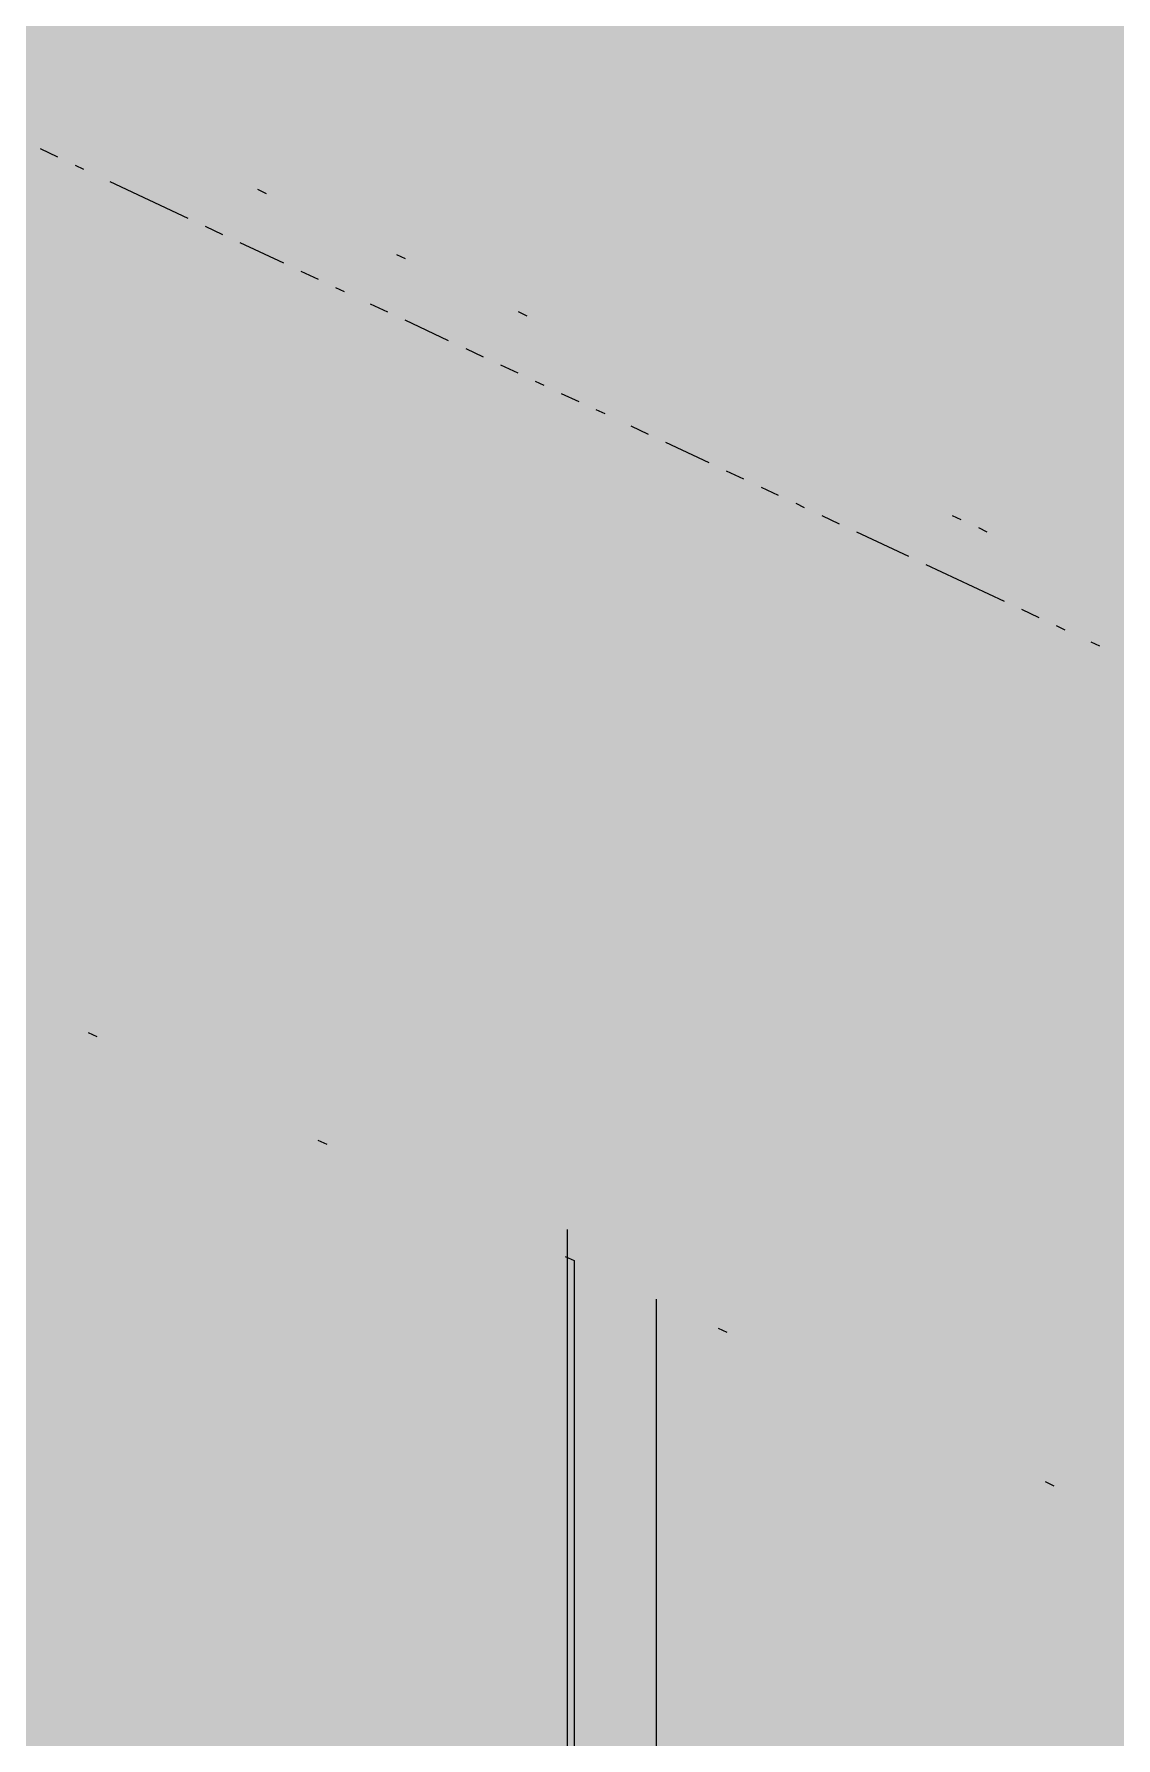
# Paper-space layout '03 3D Building and Roof' of a CAD drawing. Header units: millimetres. Extents: x 5 to 415, y 5 to 292.
# Drawn here: x 131.27 to 137.85, y 213.23 to 223.58 of the extents above; entities that cross this region are included whole.
import ezdxf

# ---------------------------------------------------------------- set-up
doc = ezdxf.new("R2010")
doc.units = ezdxf.units.MM
doc.layers.add('EXISTING', color=7, linetype='Continuous')
doc.layers.add('IMAGES', color=7, linetype='Continuous')

# ---------------------------------------------------------------- blocks, each defined once
blk = doc.blocks.new('SHEET_03')
at = {"layer": 'EXISTING', "color": 250, "lineweight": 9}
for p, q in [((131.42, 222.835), (131.314, 222.885)), ((131.578, 222.761), (131.526, 222.785)), ((132.211, 222.463), (131.737, 222.686)), ((132.633, 222.64), (132.686, 222.615)), ((132.422, 222.364), (132.317, 222.414)), ((132.792, 222.191), (132.528, 222.315)), ((133.478, 222.244), (133.53, 222.219)), ((133.003, 222.092), (132.897, 222.141)), ((133.161, 222.018), (133.108, 222.042)), ((133.425, 221.894), (133.319, 221.943)), ((134.216, 221.897), (134.269, 221.872)), ((133.794, 221.72), (133.53, 221.844)), ((134.005, 221.621), (133.9, 221.671)), ((134.216, 221.522), (134.111, 221.572)), ((134.375, 221.448), (134.322, 221.473)), ((134.586, 221.349), (134.48, 221.398)), ((134.744, 221.275), (134.691, 221.299)), ((135.008, 221.151), (134.902, 221.2)), ((135.377, 220.977), (135.113, 221.101)), ((135.588, 220.878), (135.482, 220.928)), ((135.799, 220.779), (135.694, 220.829)), ((135.957, 220.705), (135.905, 220.73)), ((136.168, 220.606), (136.063, 220.655)), ((136.854, 220.658), (136.907, 220.634)), ((136.59, 220.408), (136.274, 220.556)), ((137.013, 220.584), (137.065, 220.559)), ((137.171, 220.135), (136.696, 220.358)), ((137.382, 220.036), (137.276, 220.086)), ((137.54, 219.962), (137.487, 219.987)), ((137.751, 219.863), (137.698, 219.888)), ((131.603, 217.517), (131.657, 217.492)), ((132.999, 216.862), (133.053, 216.837)), ((134.514, 216.32), (134.514, 206.953)), ((134.502, 216.156), (134.556, 216.131)), ((134.556, 216.131), (134.556, 206.973)), ((135.056, 206.738), (135.056, 215.896)), ((135.431, 215.72), (135.485, 215.695)), ((137.418, 214.788), (137.471, 214.762))]:
    blk.add_line(p, q, dxfattribs=at)
at = {"layer": 'IMAGES', "color": 7}
for points in [[(131.175, 223.5), (173.834, 223.5), (131.175, 223.667), (173.834, 223.667)], [(131.175, 223.333), (131.342, 223.333), (131.175, 223.5), (131.342, 223.5)], [(131.342, 223.333), (131.508, 223.333), (131.342, 223.5), (131.508, 223.5)], [(131.508, 223.333), (174.167, 223.333), (131.508, 223.5), (174.167, 223.5)], [(131.175, 223.167), (131.342, 223.167), (131.175, 223.333), (131.342, 223.333)], [(131.342, 223.167), (131.508, 223.167), (131.342, 223.333), (131.508, 223.333)], [(131.508, 223.167), (131.841, 223.167), (131.508, 223.333), (131.841, 223.333)], [(131.841, 223.167), (174.5, 223.167), (131.841, 223.333), (174.5, 223.333)], [(131.008, 223), (131.342, 223), (131.008, 223.167), (131.342, 223.167)], [(131.342, 223), (131.508, 223), (131.342, 223.167), (131.508, 223.167)], [(131.508, 223), (131.675, 223), (131.508, 223.167), (131.675, 223.167)], [(131.675, 223), (131.841, 223), (131.675, 223.167), (131.841, 223.167)], [(131.841, 223), (132.008, 223), (131.841, 223.167), (132.008, 223.167)], [(132.008, 223), (132.341, 223), (132.008, 223.167), (132.341, 223.167)], [(132.341, 223), (174.833, 223), (132.341, 223.167), (174.833, 223.167)], [(131.175, 222.833), (131.342, 222.833), (131.175, 223), (131.342, 223)], [(131.342, 222.833), (131.508, 222.833), (131.342, 223), (131.508, 223)], [(131.508, 222.833), (131.675, 222.833), (131.508, 223), (131.675, 223)], [(131.675, 222.833), (131.841, 222.833), (131.675, 223), (131.841, 223)], [(131.841, 222.833), (132.008, 222.833), (131.841, 223), (132.008, 223)], [(132.008, 222.833), (132.175, 222.833), (132.008, 223), (132.175, 223)], [(132.175, 222.833), (132.341, 222.833), (132.175, 223), (132.341, 223)], [(132.341, 222.833), (132.508, 222.833), (132.341, 223), (132.508, 223)], [(132.508, 222.833), (132.841, 222.833), (132.508, 223), (132.841, 223)], [(132.841, 222.833), (175.333, 222.833), (132.841, 223), (175.333, 223)], [(131.175, 222.667), (131.342, 222.667), (131.175, 222.833), (131.342, 222.833)], [(131.342, 222.667), (131.508, 222.667), (131.342, 222.833), (131.508, 222.833)], [(131.508, 222.667), (131.675, 222.667), (131.508, 222.833), (131.675, 222.833)], [(131.675, 222.667), (131.841, 222.667), (131.675, 222.833), (131.841, 222.833)], [(131.841, 222.667), (132.008, 222.667), (131.841, 222.833), (132.008, 222.833)], [(132.008, 222.667), (132.175, 222.667), (132.008, 222.833), (132.175, 222.833)], [(132.175, 222.667), (132.341, 222.667), (132.175, 222.833), (132.341, 222.833)], [(132.341, 222.667), (132.508, 222.667), (132.341, 222.833), (132.508, 222.833)], [(132.508, 222.667), (132.675, 222.667), (132.508, 222.833), (132.675, 222.833)], [(132.675, 222.667), (132.841, 222.667), (132.675, 222.833), (132.841, 222.833)], [(132.841, 222.667), (133.008, 222.667), (132.841, 222.833), (133.008, 222.833)], [(133.008, 222.667), (175.667, 222.667), (133.008, 222.833), (175.667, 222.833)], [(131.175, 222.5), (131.508, 222.5), (131.175, 222.667), (131.508, 222.667)], [(131.508, 222.5), (131.675, 222.5), (131.508, 222.667), (131.675, 222.667)], [(131.675, 222.5), (131.841, 222.5), (131.675, 222.667), (131.841, 222.667)], [(131.841, 222.5), (132.008, 222.5), (131.841, 222.667), (132.008, 222.667)], [(132.008, 222.5), (132.175, 222.5), (132.008, 222.667), (132.175, 222.667)], [(132.175, 222.5), (132.341, 222.5), (132.175, 222.667), (132.341, 222.667)], [(132.341, 222.5), (132.508, 222.5), (132.341, 222.667), (132.508, 222.667)], [(132.508, 222.5), (132.675, 222.5), (132.508, 222.667), (132.675, 222.667)], [(132.675, 222.5), (132.841, 222.5), (132.675, 222.667), (132.841, 222.667)], [(132.841, 222.5), (133.175, 222.5), (132.841, 222.667), (133.175, 222.667)], [(133.175, 222.5), (133.341, 222.5), (133.175, 222.667), (133.341, 222.667)], [(133.341, 222.5), (176, 222.5), (133.341, 222.667), (176, 222.667)], [(113.512, 222.333), (131.508, 222.333), (113.512, 222.5), (131.508, 222.5)], [(131.508, 222.333), (131.841, 222.333), (131.508, 222.5), (131.841, 222.5)], [(131.841, 222.333), (132.008, 222.333), (131.841, 222.5), (132.008, 222.5)], [(132.008, 222.333), (132.175, 222.333), (132.008, 222.5), (132.175, 222.5)], [(132.175, 222.333), (132.341, 222.333), (132.175, 222.5), (132.341, 222.5)], [(132.341, 222.333), (132.508, 222.333), (132.341, 222.5), (132.508, 222.5)], [(132.508, 222.333), (132.841, 222.333), (132.508, 222.5), (132.841, 222.5)], [(132.841, 222.333), (133.008, 222.333), (132.841, 222.5), (133.008, 222.5)], [(133.008, 222.333), (133.175, 222.333), (133.008, 222.5), (133.175, 222.5)], [(133.175, 222.333), (133.341, 222.333), (133.175, 222.5), (133.341, 222.5)], [(133.341, 222.333), (133.674, 222.333), (133.341, 222.5), (133.674, 222.5)], [(133.674, 222.333), (176.333, 222.333), (133.674, 222.5), (176.333, 222.5)], [(113.512, 222.167), (131.841, 222.167), (113.512, 222.333), (131.841, 222.333)], [(131.841, 222.167), (132.175, 222.167), (131.841, 222.333), (132.175, 222.333)], [(132.175, 222.167), (132.341, 222.167), (132.175, 222.333), (132.341, 222.333)], [(132.341, 222.167), (132.508, 222.167), (132.341, 222.333), (132.508, 222.333)], [(132.508, 222.167), (132.675, 222.167), (132.508, 222.333), (132.675, 222.333)], [(132.675, 222.167), (132.841, 222.167), (132.675, 222.333), (132.841, 222.333)], [(132.841, 222.167), (133.008, 222.167), (132.841, 222.333), (133.008, 222.333)], [(133.008, 222.167), (133.175, 222.167), (133.008, 222.333), (133.175, 222.333)], [(133.175, 222.167), (133.341, 222.167), (133.175, 222.333), (133.341, 222.333)], [(133.341, 222.167), (133.674, 222.167), (133.341, 222.333), (133.674, 222.333)], [(133.674, 222.167), (133.841, 222.167), (133.674, 222.333), (133.841, 222.333)], [(133.841, 222.167), (134.008, 222.167), (133.841, 222.333), (134.008, 222.333)], [(134.008, 222.167), (176.666, 222.167), (134.008, 222.333), (176.666, 222.333)], [(113.512, 222), (132.175, 222), (113.512, 222.167), (132.175, 222.167)], [(132.175, 222), (132.508, 222), (132.175, 222.167), (132.508, 222.167)], [(132.508, 222), (132.675, 222), (132.508, 222.167), (132.675, 222.167)], [(132.675, 222), (132.841, 222), (132.675, 222.167), (132.841, 222.167)], [(132.841, 222), (133.008, 222), (132.841, 222.167), (133.008, 222.167)], [(133.008, 222), (133.175, 222), (133.008, 222.167), (133.175, 222.167)], [(133.175, 222), (133.341, 222), (133.175, 222.167), (133.341, 222.167)], [(133.341, 222), (133.508, 222), (133.341, 222.167), (133.508, 222.167)], [(133.508, 222), (133.674, 222), (133.508, 222.167), (133.674, 222.167)], [(133.674, 222), (133.841, 222), (133.674, 222.167), (133.841, 222.167)], [(133.841, 222), (134.008, 222), (133.841, 222.167), (134.008, 222.167)], [(134.008, 222), (134.341, 222), (134.008, 222.167), (134.341, 222.167)], [(134.341, 222), (134.508, 222), (134.341, 222.167), (134.508, 222.167)], [(134.508, 222), (177, 222), (134.508, 222.167), (177, 222.167)], [(113.512, 221.833), (132.675, 221.833), (113.512, 222), (132.675, 222)], [(132.675, 221.833), (132.841, 221.833), (132.675, 222), (132.841, 222)], [(132.841, 221.833), (133.008, 221.833), (132.841, 222), (133.008, 222)], [(133.008, 221.833), (133.175, 221.833), (133.008, 222), (133.175, 222)], [(133.175, 221.833), (133.341, 221.833), (133.175, 222), (133.341, 222)], [(133.341, 221.833), (133.508, 221.833), (133.341, 222), (133.508, 222)], [(133.508, 221.833), (133.674, 221.833), (133.508, 222), (133.674, 222)], [(133.674, 221.833), (133.841, 221.833), (133.674, 222), (133.841, 222)], [(133.841, 221.833), (134.008, 221.833), (133.841, 222), (134.008, 222)], [(134.008, 221.833), (134.174, 221.833), (134.008, 222), (134.174, 222)], [(134.174, 221.833), (134.341, 221.833), (134.174, 222), (134.341, 222)], [(134.341, 221.833), (134.508, 221.833), (134.341, 222), (134.508, 222)], [(134.508, 221.833), (134.674, 221.833), (134.508, 222), (134.674, 222)], [(134.674, 221.833), (177.5, 221.833), (134.674, 222), (177.5, 222)], [(113.512, 221.667), (132.841, 221.667), (113.512, 221.833), (132.841, 221.833)], [(132.841, 221.667), (133.341, 221.667), (132.841, 221.833), (133.341, 221.833)], [(133.341, 221.667), (133.508, 221.667), (133.341, 221.833), (133.508, 221.833)], [(133.508, 221.667), (133.674, 221.667), (133.508, 221.833), (133.674, 221.833)], [(133.674, 221.667), (133.841, 221.667), (133.674, 221.833), (133.841, 221.833)], [(133.841, 221.667), (134.008, 221.667), (133.841, 221.833), (134.008, 221.833)], [(134.008, 221.667), (134.174, 221.667), (134.008, 221.833), (134.174, 221.833)], [(134.174, 221.5), (134.341, 221.5), (134.174, 221.833), (134.341, 221.833)], [(134.341, 221.667), (134.508, 221.667), (134.341, 221.833), (134.508, 221.833)], [(134.508, 221.667), (134.674, 221.667), (134.508, 221.833), (134.674, 221.833)], [(134.674, 221.667), (134.841, 221.667), (134.674, 221.833), (134.841, 221.833)], [(134.841, 221.667), (135.008, 221.667), (134.841, 221.833), (135.008, 221.833)], [(135.008, 221.667), (177.666, 221.667), (135.008, 221.833), (177.666, 221.833)], [(113.512, 221.5), (133.341, 221.5), (113.512, 221.667), (133.341, 221.667)], [(133.341, 221.5), (133.674, 221.5), (133.341, 221.667), (133.674, 221.667)], [(133.674, 221.5), (133.841, 221.5), (133.674, 221.667), (133.841, 221.667)], [(133.841, 221.5), (134.008, 221.5), (133.841, 221.667), (134.008, 221.667)], [(134.008, 221.5), (134.174, 221.5), (134.008, 221.667), (134.174, 221.667)], [(134.341, 221.5), (134.508, 221.5), (134.341, 221.667), (134.508, 221.667)], [(134.508, 221.5), (134.674, 221.5), (134.508, 221.667), (134.674, 221.667)], [(134.674, 221.5), (134.841, 221.5), (134.674, 221.667), (134.841, 221.667)], [(134.841, 221.5), (135.008, 221.5), (134.841, 221.667), (135.008, 221.667)], [(135.008, 221.5), (135.174, 221.5), (135.008, 221.667), (135.174, 221.667)], [(135.174, 221.5), (135.507, 221.5), (135.174, 221.667), (135.507, 221.667)], [(135.507, 221.5), (178.166, 221.5), (135.507, 221.667), (178.166, 221.667)], [(113.512, 221.333), (133.674, 221.333), (113.512, 221.5), (133.674, 221.5)], [(133.674, 221.333), (134.008, 221.333), (133.674, 221.5), (134.008, 221.5)], [(134.008, 221.333), (134.341, 221.333), (134.008, 221.5), (134.341, 221.5)], [(134.341, 221.333), (134.508, 221.333), (134.341, 221.5), (134.508, 221.5)], [(134.508, 221.333), (134.674, 221.333), (134.508, 221.5), (134.674, 221.5)], [(134.674, 221.333), (134.841, 221.333), (134.674, 221.5), (134.841, 221.5)], [(134.841, 221.333), (135.008, 221.333), (134.841, 221.5), (135.008, 221.5)], [(135.008, 221.333), (135.174, 221.333), (135.008, 221.5), (135.174, 221.5)], [(135.174, 221.333), (135.341, 221.333), (135.174, 221.5), (135.341, 221.5)], [(135.341, 221.333), (135.507, 221.333), (135.341, 221.5), (135.507, 221.5)], [(135.507, 221.333), (135.674, 221.333), (135.507, 221.5), (135.674, 221.5)], [(135.674, 221.333), (135.841, 221.333), (135.674, 221.5), (135.841, 221.5)], [(135.841, 221.333), (178.499, 221.333), (135.841, 221.5), (178.499, 221.5)], [(113.512, 221.167), (134.008, 221.167), (113.512, 221.333), (134.008, 221.333)], [(134.008, 221.167), (134.341, 221.167), (134.008, 221.333), (134.341, 221.333)], [(134.341, 221.167), (134.508, 221.167), (134.341, 221.333), (134.508, 221.333)], [(134.508, 221.167), (134.841, 221.167), (134.508, 221.333), (134.841, 221.333)], [(134.841, 221.167), (135.008, 221.167), (134.841, 221.333), (135.008, 221.333)], [(135.008, 221.167), (135.174, 221.167), (135.008, 221.333), (135.174, 221.333)], [(135.174, 221.167), (135.341, 221.167), (135.174, 221.333), (135.341, 221.333)], [(135.341, 221.167), (135.507, 221.167), (135.341, 221.333), (135.507, 221.333)], [(135.507, 221.167), (135.674, 221.167), (135.507, 221.333), (135.674, 221.333)], [(135.674, 221.167), (135.841, 221.167), (135.674, 221.333), (135.841, 221.333)], [(135.841, 221.167), (136.007, 221.167), (135.841, 221.333), (136.007, 221.333)], [(136.007, 221.167), (136.174, 221.167), (136.007, 221.333), (136.174, 221.333)], [(136.174, 221.167), (178.833, 221.167), (136.174, 221.333), (178.833, 221.333)], [(113.512, 221), (134.341, 221), (113.512, 221.167), (134.341, 221.167)], [(134.341, 221), (134.674, 221), (134.341, 221.167), (134.674, 221.167)], [(134.674, 221), (134.841, 221), (134.674, 221.167), (134.841, 221.167)], [(134.841, 221), (135.008, 221), (134.841, 221.167), (135.008, 221.167)], [(135.008, 221), (135.174, 221), (135.008, 221.167), (135.174, 221.167)], [(135.174, 220.833), (135.341, 220.833), (135.174, 221.167), (135.341, 221.167)], [(135.341, 221), (135.507, 221), (135.341, 221.167), (135.507, 221.167)], [(135.507, 221), (135.674, 221), (135.507, 221.167), (135.674, 221.167)], [(135.674, 221), (135.841, 221), (135.674, 221.167), (135.841, 221.167)], [(135.841, 221), (136.341, 221), (135.841, 221.167), (136.341, 221.167)], [(136.341, 221), (136.507, 221), (136.341, 221.167), (136.507, 221.167)], [(136.507, 221), (179.166, 221), (136.507, 221.167), (179.166, 221.167)], [(113.512, 220.833), (134.841, 220.833), (113.512, 221), (134.841, 221)], [(134.841, 220.833), (135.008, 220.833), (134.841, 221), (135.008, 221)], [(135.008, 220.833), (135.174, 220.833), (135.008, 221), (135.174, 221)], [(135.341, 220.833), (135.507, 220.833), (135.341, 221), (135.507, 221)], [(135.507, 220.667), (135.674, 220.667), (135.507, 221), (135.674, 221)], [(135.674, 220.833), (136.007, 220.833), (135.674, 221), (136.007, 221)], [(136.007, 220.833), (136.174, 220.833), (136.007, 221), (136.174, 221)], [(136.174, 220.833), (136.341, 220.833), (136.174, 221), (136.341, 221)], [(136.341, 220.5), (136.507, 220.5), (136.341, 221), (136.507, 221)], [(136.507, 220.833), (137.007, 220.833), (136.507, 221), (137.007, 221)], [(137.007, 220.833), (179.499, 220.833), (137.007, 221), (179.499, 221)], [(113.512, 220.667), (135.008, 220.667), (113.512, 220.833), (135.008, 220.833)], [(135.008, 220.667), (135.341, 220.667), (135.008, 220.833), (135.341, 220.833)], [(135.341, 220.667), (135.507, 220.667), (135.341, 220.833), (135.507, 220.833)], [(135.674, 220.667), (135.841, 220.667), (135.674, 220.833), (135.841, 220.833)], [(135.841, 220.667), (136.007, 220.667), (135.841, 220.833), (136.007, 220.833)], [(136.007, 220.667), (136.341, 220.667), (136.007, 220.833), (136.341, 220.833)], [(136.507, 220.667), (136.674, 220.667), (136.507, 220.833), (136.674, 220.833)], [(136.674, 220.667), (137.007, 220.667), (136.674, 220.833), (137.007, 220.833)], [(137.007, 220.667), (137.174, 220.667), (137.007, 220.833), (137.174, 220.833)], [(137.174, 220.667), (179.833, 220.667), (137.174, 220.833), (179.833, 220.833)], [(113.512, 220.5), (135.341, 220.5), (113.512, 220.667), (135.341, 220.667)], [(135.341, 220.5), (135.841, 220.5), (135.341, 220.667), (135.841, 220.667)], [(135.841, 220.5), (136.007, 220.5), (135.841, 220.667), (136.007, 220.667)], [(136.007, 220.5), (136.174, 220.5), (136.007, 220.667), (136.174, 220.667)], [(136.174, 220.5), (136.341, 220.5), (136.174, 220.667), (136.341, 220.667)], [(136.507, 220.5), (136.674, 220.5), (136.507, 220.667), (136.674, 220.667)], [(136.674, 220.5), (136.841, 220.5), (136.674, 220.667), (136.841, 220.667)], [(136.841, 220.5), (137.007, 220.5), (136.841, 220.667), (137.007, 220.667)], [(137.007, 220.5), (137.174, 220.5), (137.007, 220.667), (137.174, 220.667)], [(137.174, 220.5), (137.507, 220.5), (137.174, 220.667), (137.507, 220.667)], [(137.507, 220.5), (180.166, 220.5), (137.507, 220.667), (180.166, 220.667)], [(113.512, 220.333), (135.841, 220.333), (113.512, 220.5), (135.841, 220.5)], [(135.841, 220.333), (136.007, 220.333), (135.841, 220.5), (136.007, 220.5)], [(136.007, 220.333), (136.174, 220.333), (136.007, 220.5), (136.174, 220.5)], [(136.174, 220.333), (136.341, 220.333), (136.174, 220.5), (136.341, 220.5)], [(136.341, 220.333), (136.507, 220.333), (136.341, 220.5), (136.507, 220.5)], [(136.507, 220.333), (136.674, 220.333), (136.507, 220.5), (136.674, 220.5)], [(136.674, 220.333), (136.841, 220.333), (136.674, 220.5), (136.841, 220.5)], [(136.841, 220.333), (137.007, 220.333), (136.841, 220.5), (137.007, 220.5)], [(137.007, 220.333), (137.174, 220.333), (137.007, 220.5), (137.174, 220.5)], [(137.174, 220.333), (137.507, 220.333), (137.174, 220.5), (137.507, 220.5)], [(137.507, 220.333), (137.84, 220.333), (137.507, 220.5), (137.84, 220.5)], [(137.84, 220.333), (138.007, 220.333), (137.84, 220.5), (138.007, 220.5)], [(113.512, 220.167), (136.174, 220.167), (113.512, 220.333), (136.174, 220.333)], [(136.174, 220.167), (136.507, 220.167), (136.174, 220.333), (136.507, 220.333)], [(136.507, 220.167), (136.674, 220.167), (136.507, 220.333), (136.674, 220.333)], [(136.674, 220.167), (136.841, 220.167), (136.674, 220.333), (136.841, 220.333)], [(136.841, 220.167), (137.007, 220.167), (136.841, 220.333), (137.007, 220.333)], [(137.007, 220.167), (137.174, 220.167), (137.007, 220.333), (137.174, 220.333)], [(137.174, 220.167), (137.34, 220.167), (137.174, 220.333), (137.34, 220.333)], [(137.34, 220.167), (137.507, 220.167), (137.34, 220.333), (137.507, 220.333)], [(137.507, 220.167), (137.674, 220.167), (137.507, 220.333), (137.674, 220.333)], [(137.674, 220.167), (137.84, 220.167), (137.674, 220.333), (137.84, 220.333)], [(137.84, 220.167), (138.007, 220.167), (137.84, 220.333), (138.007, 220.333)], [(113.512, 220), (136.507, 220), (113.512, 220.167), (136.507, 220.167)], [(136.507, 220), (136.841, 220), (136.507, 220.167), (136.841, 220.167)], [(136.841, 220), (137.007, 220), (136.841, 220.167), (137.007, 220.167)], [(137.007, 220), (137.174, 220), (137.007, 220.167), (137.174, 220.167)], [(137.174, 220), (137.34, 220), (137.174, 220.167), (137.34, 220.167)], [(137.34, 220), (137.507, 220), (137.34, 220.167), (137.507, 220.167)], [(137.507, 220), (137.674, 220), (137.507, 220.167), (137.674, 220.167)], [(137.674, 220), (137.84, 220), (137.674, 220.167), (137.84, 220.167)], [(137.84, 220), (138.007, 220), (137.84, 220.167), (138.007, 220.167)], [(113.512, 219.833), (136.841, 219.833), (113.512, 220), (136.841, 220)], [(136.841, 219.833), (137.174, 219.833), (136.841, 220), (137.174, 220)], [(137.174, 219.833), (137.34, 219.833), (137.174, 220), (137.34, 220)], [(137.34, 219.833), (137.507, 219.833), (137.34, 220), (137.507, 220)], [(137.507, 219.833), (137.674, 219.833), (137.507, 220), (137.674, 220)], [(137.674, 219.833), (137.84, 219.833), (137.674, 220), (137.84, 220)], [(137.84, 219.833), (138.007, 219.833), (137.84, 220), (138.007, 220)], [(113.512, 219.667), (137.174, 219.667), (113.512, 219.833), (137.174, 219.833)], [(137.174, 219.667), (137.507, 219.667), (137.174, 219.833), (137.507, 219.833)], [(137.507, 219.667), (137.674, 219.667), (137.507, 219.833), (137.674, 219.833)], [(137.674, 219.667), (137.84, 219.667), (137.674, 219.833), (137.84, 219.833)], [(137.84, 219.667), (138.174, 219.667), (137.84, 219.833), (138.174, 219.833)], [(128.009, 219.5), (137.674, 219.5), (128.009, 219.667), (137.674, 219.667)], [(137.674, 219.5), (137.84, 219.5), (137.674, 219.667), (137.84, 219.667)], [(137.84, 219.5), (138.007, 219.5), (137.84, 219.667), (138.007, 219.667)], [(128.342, 219.333), (138.007, 219.333), (128.342, 219.5), (138.007, 219.5)], [(128.675, 219.167), (138.174, 219.167), (128.675, 219.333), (138.174, 219.333)], [(129.009, 219), (138.507, 219), (129.009, 219.167), (138.507, 219.167)], [(129.342, 218.833), (139.007, 218.833), (129.342, 219), (139.007, 219)], [(129.675, 218.667), (139.34, 218.667), (129.675, 218.833), (139.34, 218.833)], [(130.008, 218.5), (139.673, 218.5), (130.008, 218.667), (139.673, 218.667)], [(130.342, 218.333), (140.007, 218.333), (130.342, 218.5), (140.007, 218.5)], [(131.008, 218.167), (140.34, 218.167), (131.008, 218.333), (140.34, 218.333)], [(131.175, 217.833), (131.342, 217.833), (131.175, 218.167), (131.342, 218.167)], [(131.342, 218), (140.84, 218), (131.342, 218.167), (140.84, 218.167)], [(131.342, 217.833), (141.173, 217.833), (131.342, 218), (141.173, 218)], [(131.175, 217.667), (131.841, 217.667), (131.175, 217.833), (131.841, 217.833)], [(131.841, 217.667), (141.506, 217.667), (131.841, 217.833), (141.506, 217.833)], [(131.175, 208.167), (131.342, 208.167), (131.175, 217.667), (131.342, 217.667)], [(131.342, 217.5), (131.508, 217.5), (131.342, 217.667), (131.508, 217.667)], [(131.508, 217.5), (131.675, 217.5), (131.508, 217.667), (131.675, 217.667)], [(131.675, 217.5), (131.841, 217.5), (131.675, 217.667), (131.841, 217.667)], [(131.841, 217.5), (132.341, 217.5), (131.841, 217.667), (132.341, 217.667)], [(132.341, 217.5), (141.84, 217.5), (132.341, 217.667), (141.84, 217.667)], [(131.342, 217.333), (131.508, 217.333), (131.342, 217.5), (131.508, 217.5)], [(131.508, 217.333), (131.675, 217.333), (131.508, 217.5), (131.675, 217.5)], [(131.675, 217.333), (131.841, 217.333), (131.675, 217.5), (131.841, 217.5)], [(131.841, 217.333), (132.008, 217.333), (131.841, 217.5), (132.008, 217.5)], [(132.008, 217.333), (132.175, 217.333), (132.008, 217.5), (132.175, 217.5)], [(132.175, 217.333), (132.508, 217.333), (132.175, 217.5), (132.508, 217.5)], [(132.508, 217.333), (142.173, 217.333), (132.508, 217.5), (142.173, 217.5)], [(131.342, 217.167), (131.841, 217.167), (131.342, 217.333), (131.841, 217.333)], [(131.841, 217.167), (132.008, 217.167), (131.841, 217.333), (132.008, 217.333)], [(132.008, 217.167), (132.175, 217.167), (132.008, 217.333), (132.175, 217.333)], [(132.175, 217.167), (132.341, 217.167), (132.175, 217.333), (132.341, 217.333)], [(132.341, 217.167), (132.508, 217.167), (132.341, 217.333), (132.508, 217.333)], [(132.508, 217.167), (132.841, 217.167), (132.508, 217.333), (132.841, 217.333)], [(132.841, 217.167), (142.506, 217.167), (132.841, 217.333), (142.506, 217.333)], [(131.342, 217), (132.508, 217), (131.342, 217.167), (132.508, 217.167)], [(132.508, 217), (132.675, 217), (132.508, 217.167), (132.675, 217.167)], [(132.675, 217), (132.841, 217), (132.675, 217.167), (132.841, 217.167)], [(132.841, 217), (133.175, 217), (132.841, 217.167), (133.175, 217.167)], [(133.175, 217), (142.839, 217), (133.175, 217.167), (142.839, 217.167)], [(131.342, 216.667), (132.841, 216.667), (131.342, 217), (132.841, 217)], [(132.841, 216.833), (133.008, 216.833), (132.841, 217), (133.008, 217)], [(133.008, 216.833), (133.175, 216.833), (133.008, 217), (133.175, 217)], [(133.175, 216.833), (133.674, 216.833), (133.175, 217), (133.674, 217)], [(133.674, 216.833), (143.173, 216.833), (133.674, 217), (143.173, 217)], [(132.841, 216.667), (133.008, 216.667), (132.841, 216.833), (133.008, 216.833)], [(133.008, 216.667), (133.175, 216.667), (133.008, 216.833), (133.175, 216.833)], [(133.175, 216.667), (133.341, 216.667), (133.175, 216.833), (133.341, 216.833)], [(133.341, 216.667), (133.508, 216.667), (133.341, 216.833), (133.508, 216.833)], [(133.508, 216.667), (133.674, 216.667), (133.508, 216.833), (133.674, 216.833)], [(133.674, 216.667), (134.008, 216.667), (133.674, 216.833), (134.008, 216.833)], [(134.008, 216.667), (143.506, 216.667), (134.008, 216.833), (143.506, 216.833)], [(131.342, 216.5), (133.175, 216.5), (131.342, 216.667), (133.175, 216.667)], [(133.175, 216.5), (133.508, 216.5), (133.175, 216.667), (133.508, 216.667)], [(133.508, 216.5), (133.674, 216.5), (133.508, 216.667), (133.674, 216.667)], [(133.674, 216.5), (133.841, 216.5), (133.674, 216.667), (133.841, 216.667)], [(133.841, 216.5), (134.008, 216.5), (133.841, 216.667), (134.008, 216.667)], [(134.008, 216.5), (134.674, 216.5), (134.008, 216.667), (134.674, 216.667)], [(134.674, 216.5), (144.006, 216.5), (134.674, 216.667), (144.006, 216.667)], [(131.342, 216.333), (133.674, 216.333), (131.342, 216.5), (133.674, 216.5)], [(133.674, 216.333), (133.841, 216.333), (133.674, 216.5), (133.841, 216.5)], [(133.841, 216.333), (134.008, 216.333), (133.841, 216.5), (134.008, 216.5)], [(134.008, 216.333), (134.174, 216.333), (134.008, 216.5), (134.174, 216.5)], [(134.174, 216.333), (134.341, 216.333), (134.174, 216.5), (134.341, 216.5)], [(134.341, 216.333), (134.508, 216.333), (134.341, 216.5), (134.508, 216.5)], [(134.508, 216.333), (134.674, 216.333), (134.508, 216.5), (134.674, 216.5)], [(134.674, 216), (134.841, 216), (134.674, 216.5), (134.841, 216.5)], [(134.841, 216.333), (144.339, 216.333), (134.841, 216.5), (144.339, 216.5)], [(131.342, 216.167), (134.341, 216.167), (131.342, 216.333), (134.341, 216.333)], [(134.341, 216.167), (134.508, 216.167), (134.341, 216.333), (134.508, 216.333)], [(134.508, 216.167), (134.674, 216.167), (134.508, 216.333), (134.674, 216.333)], [(134.841, 216.167), (144.672, 216.167), (134.841, 216.333), (144.672, 216.333)], [(131.342, 216), (131.508, 216), (131.342, 216.167), (131.508, 216.167)], [(131.508, 216), (134.341, 216), (131.508, 216.167), (134.341, 216.167)], [(134.341, 207), (134.508, 207), (134.341, 216.167), (134.508, 216.167)], [(134.508, 207), (134.674, 207), (134.508, 216.167), (134.674, 216.167)], [(134.841, 216), (135.008, 216), (134.841, 216.167), (135.008, 216.167)], [(135.008, 216), (135.507, 216), (135.008, 216.167), (135.507, 216.167)], [(135.507, 216), (145.006, 216), (135.507, 216.167), (145.006, 216.167)], [(131.342, 208.5), (134.341, 208.5), (131.342, 216), (134.341, 216)], [(134.674, 215.833), (135.008, 215.833), (134.674, 216), (135.008, 216)], [(135.008, 215.833), (135.174, 215.833), (135.008, 216), (135.174, 216)], [(135.174, 215.833), (135.341, 215.833), (135.174, 216), (135.341, 216)], [(135.341, 215.833), (135.841, 215.833), (135.341, 216), (135.841, 216)], [(135.841, 215.833), (145.339, 215.833), (135.841, 216), (145.339, 216)], [(134.674, 206.667), (134.841, 206.667), (134.674, 215.833), (134.841, 215.833)], [(134.841, 206.667), (135.008, 206.667), (134.841, 215.833), (135.008, 215.833)], [(135.008, 215.667), (135.341, 215.667), (135.008, 215.833), (135.341, 215.833)], [(135.341, 215.667), (135.507, 215.667), (135.341, 215.833), (135.507, 215.833)], [(135.507, 215.667), (135.674, 215.667), (135.507, 215.833), (135.674, 215.833)], [(135.674, 215.667), (136.007, 215.667), (135.674, 215.833), (136.007, 215.833)], [(136.007, 215.667), (145.672, 215.667), (136.007, 215.833), (145.672, 215.833)], [(135.008, 215.5), (135.674, 215.5), (135.008, 215.667), (135.674, 215.667)], [(135.674, 215.5), (135.841, 215.5), (135.674, 215.667), (135.841, 215.667)], [(135.841, 215.5), (136.007, 215.5), (135.841, 215.667), (136.007, 215.667)], [(136.007, 215.5), (136.341, 215.5), (136.007, 215.667), (136.341, 215.667)], [(136.341, 215.5), (146.172, 215.5), (136.341, 215.667), (146.172, 215.667)], [(135.008, 215.333), (136.007, 215.333), (135.008, 215.5), (136.007, 215.5)], [(136.007, 215.333), (136.174, 215.333), (136.007, 215.5), (136.174, 215.5)], [(136.174, 215.333), (136.341, 215.333), (136.174, 215.5), (136.341, 215.5)], [(136.341, 215.333), (136.841, 215.333), (136.341, 215.5), (136.841, 215.5)], [(136.841, 215.333), (146.339, 215.333), (136.841, 215.5), (146.339, 215.5)], [(135.008, 215.167), (136.174, 215.167), (135.008, 215.333), (136.174, 215.333)], [(136.174, 215.167), (136.341, 215.167), (136.174, 215.333), (136.341, 215.333)], [(136.341, 215.167), (136.507, 215.167), (136.341, 215.333), (136.507, 215.333)], [(136.507, 215.167), (136.674, 215.167), (136.507, 215.333), (136.674, 215.333)], [(136.674, 215.167), (136.841, 215.167), (136.674, 215.333), (136.841, 215.333)], [(136.841, 215.167), (137.174, 215.167), (136.841, 215.333), (137.174, 215.333)], [(137.174, 215.167), (146.839, 215.167), (137.174, 215.333), (146.839, 215.333)], [(135.008, 215), (136.841, 215), (135.008, 215.167), (136.841, 215.167)], [(136.841, 215), (137.007, 215), (136.841, 215.167), (137.007, 215.167)], [(137.007, 215), (137.174, 215), (137.007, 215.167), (137.174, 215.167)], [(137.174, 215), (137.507, 215), (137.174, 215.167), (137.507, 215.167)], [(137.507, 215), (147.172, 215), (137.507, 215.167), (147.172, 215.167)], [(135.008, 214.667), (137.174, 214.667), (135.008, 215), (137.174, 215)], [(137.174, 214.833), (137.34, 214.833), (137.174, 215), (137.34, 215)], [(137.34, 214.833), (137.507, 214.833), (137.34, 215), (137.507, 215)], [(137.507, 214.833), (137.84, 214.833), (137.507, 215), (137.84, 215)], [(137.84, 214.833), (147.505, 214.833), (137.84, 215), (147.505, 215)], [(137.174, 214.667), (137.34, 214.667), (137.174, 214.833), (137.34, 214.833)], [(137.34, 214.667), (137.507, 214.667), (137.34, 214.833), (137.507, 214.833)], [(137.507, 214.667), (137.674, 214.667), (137.507, 214.833), (137.674, 214.833)], [(137.674, 214.667), (137.84, 214.667), (137.674, 214.833), (137.84, 214.833)], [(137.84, 214.667), (138.174, 214.667), (137.84, 214.833), (138.174, 214.833)], [(135.008, 214.5), (137.507, 214.5), (135.008, 214.667), (137.507, 214.667)], [(137.507, 214.5), (137.674, 214.5), (137.507, 214.667), (137.674, 214.667)], [(137.674, 214.5), (137.84, 214.5), (137.674, 214.667), (137.84, 214.667)], [(137.84, 214.5), (138.007, 214.5), (137.84, 214.667), (138.007, 214.667)], [(135.008, 206.833), (138.007, 206.833), (135.008, 214.5), (138.007, 214.5)]]:
    blk.add_solid(points, dxfattribs=at)

psp = doc.layouts.new('03 3D Building and Roof')

# ---------------------------------------------------------------- block references
psp.add_blockref('SHEET_03', (0, 0))

doc.saveas('drawing.dxf')
